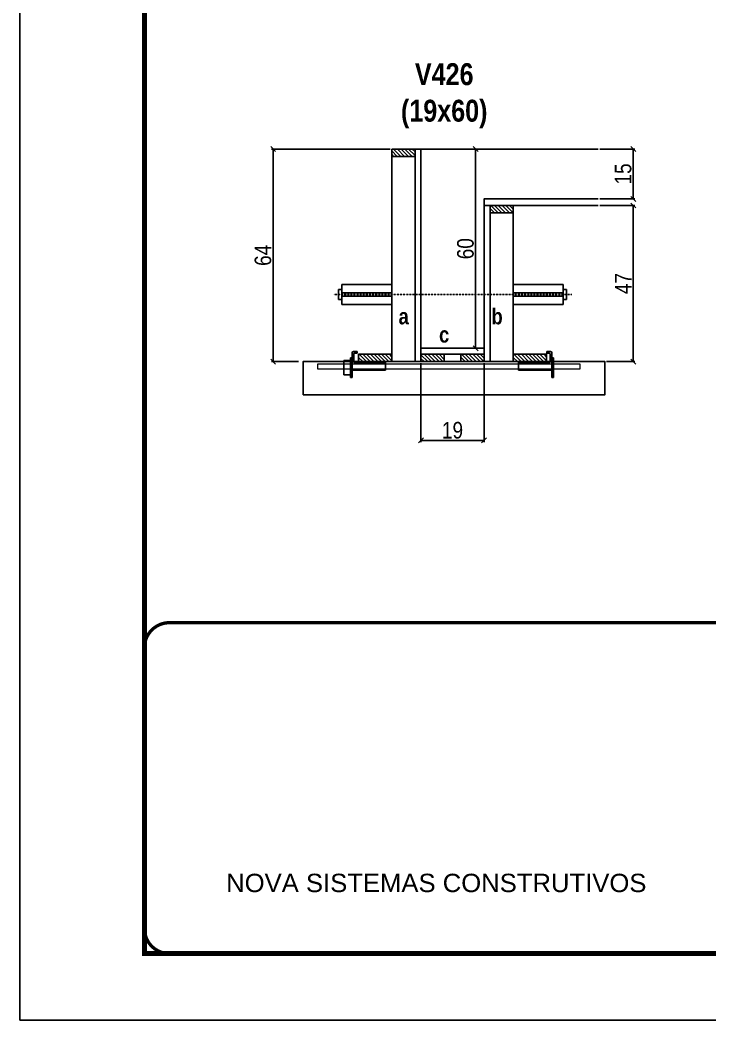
# Model space of a CAD drawing. Extents: x 3309 to 9590, y -2522 to 15424.
# Drawn here: x 6493 to 6908, y 7815 to 8417 of the extents above; entities that cross this region are included whole.
import ezdxf

# ---------------------------------------------------------------- set-up
doc = ezdxf.new("R2010")
doc.units = 0
for name, pattern in [('CONTINUO', [0]), ('DASHED', [0.75, 0.5, -0.25]), ('HIDDEN', [0.375, 0.25, -0.125])]:
    doc.linetypes.add(name, pattern=pattern)
for name, color, linetype in [('barrote', 251, 'Continuous'), ('COTA', 241, 'Continuous'), ('detalhes', 4, 'Continuous'), ('NOMENCLATURA', 7, 'Continuous'), ('Painéis', 200, 'Continuous'), ('presilha', 1, 'Continuous'), ('SARR_2.2x10', 60, 'Continuous'), ('SARR_2.2x7', 40, 'Continuous'), ('SARR_3.5x7', 81, 'Continuous'), ('TENSOR', 3, 'Continuous')]:
    doc.layers.add(name, color=color, linetype=linetype)
for name, color, linetype, lineweight in [('CONCRETO', 251, 'Continuous', 25), ('Folhas', 255, 'Continuous', 9), ('SARRAFO DE PRESSAO', 251, 'DASHED', 9), ('SCO-___-LAJ', 2, 'Continuous', 0)]:
    doc.layers.add(name, color=color, linetype=linetype, lineweight=lineweight)
doc.layers.add('Laje_Perimetro', color=7, linetype='Continuous', plot=False)
doc.styles.add('ARIAL', font='arial.ttf')
doc.styles.add('COTA TECNICA 2X', font='techl___.ttf', dxfattribs={"height": 10})
doc.styles.add('TECNICA', font='techb___.ttf', dxfattribs={"height": 10})
doc.dimstyles.new('SECAO', dxfattribs={"dimscale": 0.333333, "dimtxt": 5, "dimasz": 9, "dimexe": 3, "dimexo": 3, "dimgap": 3, "dimtad": 1, "dimdec": 1, "dimlfac": 0.5, "dimzin": 12, "dimdsep": 46, "dimtxsty": 'COTA TECNICA 2X', "dimblk1": 'OBLIQUE', "dimblk2": 'OBLIQUE', "dimsah": 1, "dimcen": 0.9, "dimclrd": 4, "dimclre": 4, "dimclrt": 240, "dimadec": 1, "dimazin": 3, "dimtfac": 1, "dimtdec": 1, "dimtmove": 0, "dimatfit": 3, "dimfxl": 1, "dimtolj": 1, "dimtzin": 12, "dimarcsym": 0})
pattern_1 = [(135, (39969.996, -115300.72), (-1.122532015, -1.122532015), [])]

# ---------------------------------------------------------------- blocks, each defined once
blk = doc.blocks.new('9999999999')
at = {"color": 30, "linetype": 'CONTINUO', "const_width": 2}
blk.add_lwpolyline([(99583.98, 34230.21), (99583.98, 34414.45, 0.414214), (99568.98, 34429.45), (98228.98, 34429.45, 0.414214), (98213.98, 34414.45), (98213.98, 34245.21, 0.414214), (98228.98, 34230.21), (99583.98, 34230.21)], format="xyb", dxfattribs=at)
at = {"layer": 'Folhas'}
blk.add_lwpolyline([(98138.98, 34190.21), (99623.98, 34190.21), (99623.98, 35240.21), (98138.98, 35240.21)], close=True, dxfattribs=at)
at = {"layer": 'Folhas', "color": 30, "const_width": 3}
blk.add_lwpolyline([(98213.98, 34230.21), (99583.98, 34230.21), (99583.98, 35200.21), (98213.98, 35200.21)], close=True, dxfattribs=at)
at = {"color": 7, "linetype": 'Continuous', "ltscale": 5, "style": 'ARIAL'}
blk.add_text('NOVA SISTEMAS CONSTRUTIVOS', height=11.0592, dxfattribs=at).set_placement((98263.19, 34267.21))
blk = doc.blocks.new('_Oblique')
at = {"color": 0, "linetype": 'ByBlock', "lineweight": -2}
blk.add_line((-0.5, -0.5), (0.5, 0.5), dxfattribs=at)
blk = doc.blocks.new('*D1440')
at = {"layer": 'COTA', "color": 4, "lineweight": -2, "transparency": 16777216}
for p, q in [((6734.46, 8210.45), (6734.46, 8162.98)), ((6772.46, 8210.45), (6772.46, 8162.98)), ((6772.46, 8163.98), (6734.46, 8163.98))]:
    blk.add_line(p, q, dxfattribs=at)
at = {"layer": 'Defpoints', "color": 0, "transparency": 16777216}
for p in [(6734.46, 8211.45), (6772.46, 8211.45), (6734.46, 8163.98)]:
    blk.add_point(p, dxfattribs=at)
at = {"layer": 'COTA', "color": 4, "lineweight": -2, "transparency": 16777216, "xscale": 3, "yscale": 3, "zscale": 3, "rotation": 180}
blk.add_blockref('_Oblique', (6734.46, 8163.98), dxfattribs=at)
at = {"layer": 'COTA', "color": 4, "lineweight": -2, "transparency": 16777216, "xscale": 3, "yscale": 3, "zscale": 3}
blk.add_blockref('_Oblique', (6772.46, 8163.98), dxfattribs=at)
at = {"layer": 'COTA', "color": 240, "transparency": 16777216, "insert": (6753.46, 8170.07), "char_height": 10, "attachment_point": 5, "style": 'COTA TECNICA 2X'}
blk.add_mtext('\\A1;19', dxfattribs=at)
blk = doc.blocks.new('PRESILHA METÁLICA 1')
at = {"layer": 'presilha'}
for p, q in [((7.5, 10.64), (7.5, 19.86)), ((12, 21), (8.64, 21)), ((9, 11.57), (9, 18.93)), ((12, 19.5), (9.57, 19.5)), ((12, 21), (12, 19.5)), ((0, 13), (6, 13)), ((0, 13), (0, 0)), ((6, 15.5), (7.5, 15.5)), ((6, -2.5), (6, 15.5)), ((6, 13), (6, 0)), ((7.5, 15.5), (7.5, -2.5)), ((37.5, 11), (9.57, 11)), ((37.5, 11), (37.5, 4.1)), ((6, 0), (0, 0)), ((37.5, 4.1), (7.5, 4.1)), ((7.5, -2.5), (6, -2.5))]:
    blk.add_line(p, q, dxfattribs=at)
for centre, radius, start, end in [((8.64, 19.86), 1.14, 90, 180), ((9.57, 18.93), 0.57, 90, 180), ((9.57, 11.57), 0.57, 180, 270)]:
    blk.add_arc(centre, radius, start, end, dxfattribs=at)
blk = doc.blocks.new('PRESILHA METÁLICA 2')
at = {"layer": 'presilha'}
for p, q in [((-5.25, 23.5), (-5.25, 22)), ((-5.25, 23.5), (-1.89, 23.5)), ((-5.25, 22), (-2.82, 22)), ((-2.25, 14.07), (-2.25, 21.43)), ((-0.75, 14.64), (-0.75, 22.36)), ((-30.75, 13.5), (-30.75, 6.6)), ((-30.75, 13.5), (-2.82, 13.5)), ((0.75, 18), (-0.75, 18)), ((-0.75, 18), (-0.75, 0)), ((0.75, 0), (0.75, 18)), ((-30.75, 6.6), (-0.75, 6.6)), ((-0.75, 0), (0.75, 0))]:
    blk.add_line(p, q, dxfattribs=at)
for centre, radius, start, end in [((-2.82, 21.43), 0.57, 0, 90), ((-1.89, 22.36), 1.14, 0, 90), ((-2.82, 14.07), 0.57, 270, 0)]:
    blk.add_arc(centre, radius, start, end, dxfattribs=at)
blk = doc.blocks.new('*D1441')
at = {"layer": 'COTA', "color": 4, "lineweight": -2, "transparency": 16777216}
for p, q in [((6715.86, 8339.45), (6644.41, 8339.45)), ((6645.41, 8339.45), (6645.41, 8211.45)), ((6660.64, 8211.45), (6644.41, 8211.45))]:
    blk.add_line(p, q, dxfattribs=at)
at = {"layer": 'Defpoints', "color": 0, "transparency": 16777216}
for p in [(6716.86, 8339.45), (6645.41, 8211.45), (6661.64, 8211.45)]:
    blk.add_point(p, dxfattribs=at)
at = {"layer": 'COTA', "color": 4, "lineweight": -2, "transparency": 16777216, "xscale": 3, "yscale": 3, "zscale": 3}
for p, rotation in [((6645.41, 8339.45), 90), ((6645.41, 8211.45), 270)]:
    blk.add_blockref('_Oblique', p, dxfattribs=dict(at, rotation=rotation))
at = {"layer": 'COTA', "color": 240, "transparency": 16777216, "insert": (6639.31, 8275.45), "char_height": 10, "attachment_point": 5, "rotation": 90, "style": 'COTA TECNICA 2X'}
blk.add_mtext('\\A1;64', dxfattribs=at)
blk = doc.blocks.new('*D1442')
at = {"layer": 'COTA', "color": 4, "lineweight": -2, "transparency": 16777216}
for p, q in [((6842.16, 8305.45), (6863.38, 8305.45)), ((6862.38, 8305.45), (6862.38, 8211.45)), ((6846.27, 8211.45), (6863.38, 8211.45))]:
    blk.add_line(p, q, dxfattribs=at)
at = {"layer": 'Defpoints', "color": 0, "transparency": 16777216}
for p in [(6841.16, 8305.45), (6845.27, 8211.45), (6862.38, 8211.45)]:
    blk.add_point(p, dxfattribs=at)
at = {"layer": 'COTA', "color": 4, "lineweight": -2, "transparency": 16777216, "xscale": 3, "yscale": 3, "zscale": 3}
for p, rotation in [((6862.38, 8305.45), 90), ((6862.38, 8211.45), 270)]:
    blk.add_blockref('_Oblique', p, dxfattribs=dict(at, rotation=rotation))
at = {"layer": 'COTA', "color": 240, "transparency": 16777216, "insert": (6856.3, 8258.45), "char_height": 10, "attachment_point": 5, "rotation": 90, "style": 'COTA TECNICA 2X'}
blk.add_mtext('\\A1;47', dxfattribs=at)
blk = doc.blocks.new('*D1443')
at = {"layer": 'COTA', "color": 4, "lineweight": -2, "transparency": 16777216}
for p, q in [((6771.46, 8339.45), (6766.38, 8339.45)), ((6767.38, 8219.45), (6767.38, 8339.45)), ((6771.46, 8219.45), (6766.38, 8219.45))]:
    blk.add_line(p, q, dxfattribs=at)
at = {"layer": 'Defpoints', "color": 0, "transparency": 16777216}
for p in [(6767.38, 8339.45), (6772.46, 8339.45), (6772.46, 8219.45)]:
    blk.add_point(p, dxfattribs=at)
at = {"layer": 'COTA', "color": 4, "lineweight": -2, "transparency": 16777216, "xscale": 3, "yscale": 3, "zscale": 3}
for p, rotation in [((6767.38, 8339.45), 90), ((6767.38, 8219.45), 270)]:
    blk.add_blockref('_Oblique', p, dxfattribs=dict(at, rotation=rotation))
at = {"layer": 'COTA', "color": 240, "transparency": 16777216, "insert": (6761.28, 8279.45), "char_height": 10, "attachment_point": 5, "rotation": 90, "style": 'COTA TECNICA 2X'}
blk.add_mtext('\\A1;60', dxfattribs=at)
blk = doc.blocks.new('*D1444')
at = {"layer": 'COTA', "color": 4, "lineweight": -2, "transparency": 16777216}
for p, q in [((6842.16, 8339.45), (6863.38, 8339.45)), ((6862.38, 8309.45), (6862.38, 8339.45)), ((6842.16, 8309.45), (6863.38, 8309.45))]:
    blk.add_line(p, q, dxfattribs=at)
at = {"layer": 'Defpoints', "color": 0, "transparency": 16777216}
for p in [(6841.16, 8339.45), (6862.38, 8339.45), (6841.16, 8309.45)]:
    blk.add_point(p, dxfattribs=at)
at = {"layer": 'COTA', "color": 4, "lineweight": -2, "transparency": 16777216, "xscale": 3, "yscale": 3, "zscale": 3}
for p, rotation in [((6862.38, 8339.45), 90), ((6862.38, 8309.45), 270)]:
    blk.add_blockref('_Oblique', p, dxfattribs=dict(at, rotation=rotation))
at = {"layer": 'COTA', "color": 240, "transparency": 16777216, "insert": (6856.27, 8324.45), "char_height": 10, "attachment_point": 5, "rotation": 90, "style": 'COTA TECNICA 2X'}
blk.add_mtext('\\A1;15', dxfattribs=at)

msp = doc.modelspace()

# ---------------------------------------------------------------- hatches: boundary and pattern name
at = {"layer": 'SARR_2.2x10'}
h = msp.add_hatch(dxfattribs=at)
h.set_pattern_fill('ANSI31', color=256, scale=0.5, angle=90)
h.set_pattern_definition([(135, (39890.396, -115300.72), (-1.122532015, -1.122532015), [])])
h.paths.add_polyline_path([(6696.86, 8215.85), (6696.86, 8211.45), (6716.86, 8211.45), (6716.86, 8215.85)])
h = msp.add_hatch(dxfattribs=at)
h.set_pattern_fill('ANSI31', color=256, scale=0.5, angle=90)
h.set_pattern_definition([(135, (39983.596, -115300.72), (-1.122532015, -1.122532015), [])])
h.paths.add_polyline_path([(6790.06, 8215.85), (6790.06, 8211.45), (6810.06, 8211.45), (6810.06, 8215.85)])
at = {"layer": 'SARR_2.2x7'}
h = msp.add_hatch(dxfattribs=at)
h.set_pattern_fill('ANSI31', color=256, scale=0.5, angle=90)
h.set_pattern_definition([(135, (39904.396, -115177.12), (-1.122532015, -1.122532015), [])])
h.paths.add_polyline_path([(6730.86, 8339.45), (6730.86, 8335.05), (6716.86, 8335.05), (6716.86, 8339.45)])
h = msp.add_hatch(dxfattribs=at)
h.set_pattern_fill('ANSI31', color=256, scale=0.5, angle=90)
h.set_pattern_definition([(135, (39884.396, -115211.12), (-1.122532015, -1.122532015), [])])
h.paths.add_polyline_path([(6776.06, 8305.45), (6776.06, 8301.05), (6790.06, 8301.05), (6790.06, 8305.45)])
h = msp.add_hatch(dxfattribs=at)
h.set_pattern_fill('ANSI31', color=256, scale=0.5, angle=90)
h.set_pattern_definition(pattern_1)
h.paths.add_polyline_path([(6748.46, 8211.45), (6748.46, 8215.85), (6734.46, 8215.85), (6734.46, 8211.45)])
h = msp.add_hatch(dxfattribs=at)
h.set_pattern_fill('ANSI31', color=256, scale=0.5, angle=90)
h.set_pattern_definition(pattern_1)
h.paths.add_polyline_path([(6758.46, 8215.85), (6758.46, 8211.45), (6772.46, 8211.45), (6772.46, 8215.85)])

# ---------------------------------------------------------------- linework, layer by layer
at = {"ltscale": 3}
for p, q in [((6686.86, 8257.9), (6686.86, 8245.9)), ((6686.86, 8257.9), (6716.86, 8257.9)), ((6820.06, 8257.9), (6790.06, 8257.9)), ((6820.06, 8257.9), (6820.06, 8245.9)), ((6684.86, 8254.9), (6684.86, 8248.9)), ((6686.86, 8254.9), (6684.86, 8254.9)), ((6716.86, 8252.9), (6686.86, 8252.9)), ((6716.86, 8250.9), (6686.86, 8250.9)), ((6790.06, 8252.9), (6820.06, 8252.9)), ((6790.06, 8250.9), (6820.06, 8250.9)), ((6822.06, 8254.9), (6820.06, 8254.9)), ((6822.06, 8254.9), (6822.06, 8248.9)), ((6686.86, 8248.9), (6684.86, 8248.9)), ((6686.86, 8245.9), (6716.86, 8245.9)), ((6820.06, 8245.9), (6790.06, 8245.9)), ((6820.06, 8248.9), (6822.06, 8248.9))]:
    msp.add_line(p, q, dxfattribs=at)
at = {"layer": 'barrote'}
msp.add_lwpolyline([(6663.4, 8191.45), (6845.32, 8191.45), (6845.32, 8211.45), (6663.4, 8211.45)], close=True, dxfattribs=at)
at = {"layer": 'CONCRETO', "linetype": 'Continuous'}
msp.add_line((6841.16, 8339.45), (6734.46, 8339.45), dxfattribs=at)
at = {"layer": 'detalhes', "color": 250}
msp.add_line((6663.4, 8191.45), (6663.4, 8211.45), dxfattribs=at)
at = {"layer": 'Laje_Perimetro'}
msp.add_lwpolyline([(7977.87, 8864.98), (6492.87, 8864.98), (6492.87, 7814.98), (7977.87, 7814.98)], close=True, dxfattribs=at)
at = {"layer": 'Painéis', "linetype": 'Continuous'}
for points in [[(6730.86, 8211.45), (6730.86, 8339.45), (6734.46, 8339.45), (6734.46, 8211.45)], [(6776.06, 8211.45), (6776.06, 8305.45), (6772.46, 8305.45), (6772.46, 8211.45)], [(6772.46, 8219.45), (6734.46, 8219.45), (6734.46, 8215.85), (6772.46, 8215.85)]]:
    msp.add_lwpolyline(points, close=True, dxfattribs=at)
at = {"layer": 'Painéis', "linetype": 'Continuous', "elevation": 0}
msp.add_lwpolyline([(6841.16, 8305.45), (6772.46, 8305.45), (6772.46, 8309.45), (6841.16, 8309.45)], dxfattribs=at)
at = {"layer": 'SARR_2.2x10'}
for points in [[(6696.86, 8215.85), (6716.86, 8215.85), (6716.86, 8211.45), (6696.86, 8211.45)], [(6790.06, 8215.85), (6810.06, 8215.85), (6810.06, 8211.45), (6790.06, 8211.45)]]:
    msp.add_lwpolyline(points, close=True, dxfattribs=at)
at = {"layer": 'SARR_2.2x7', "elevation": 0}
for points in [[(6716.86, 8339.45), (6730.86, 8339.45), (6730.86, 8335.05), (6716.86, 8335.05)], [(6790.06, 8305.45), (6776.06, 8305.45), (6776.06, 8301.05), (6790.06, 8301.05)]]:
    msp.add_lwpolyline(points, close=True, dxfattribs=at)
at = {"layer": 'SARR_2.2x7'}
for points in [[(6734.46, 8215.85), (6748.46, 8215.85), (6748.46, 8211.45), (6734.46, 8211.45)], [(6772.46, 8215.85), (6758.46, 8215.85), (6758.46, 8211.45), (6772.46, 8211.45)]]:
    msp.add_lwpolyline(points, close=True, dxfattribs=at)
at = {"layer": 'SARR_3.5x7'}
for points in [[(6730.86, 8335.05), (6716.86, 8335.05), (6716.86, 8211.45), (6730.86, 8211.45)], [(6776.06, 8301.05), (6790.06, 8301.05), (6790.06, 8211.45), (6776.06, 8211.45)]]:
    msp.add_lwpolyline(points, close=True, dxfattribs=at)
at = {"layer": 'SCO-___-LAJ', "color": 1}
msp.add_lwpolyline([(6672.4, 8210.12), (6830.24, 8210.12), (6830.24, 8206.92), (6672.4, 8206.92)], close=True, dxfattribs=at)
at = {"layer": 'TENSOR', "linetype": 'HIDDEN', "ltscale": 0.5}
msp.add_line((6681.86, 8251.9), (6825.36, 8251.9), dxfattribs=at)

# ---------------------------------------------------------------- block references
at = {"layer": 'presilha', "xscale": 0.6666666666666666, "yscale": 0.6666666666666666, "zscale": 0.6666666666666666}
for name, p in [('PRESILHA METÁLICA 1', (6687.99, 8203.48)), ('PRESILHA METÁLICA 2', (6813.74, 8201.82))]:
    msp.add_blockref(name, p, dxfattribs=at)
at = {"layer": 'SARRAFO DE PRESSAO', "color": 6, "linetype": 'ByBlock'}
msp.add_blockref('9999999999', (-91646.11, -26375.22), dxfattribs=at)

# ---------------------------------------------------------------- texts
at = {"layer": 'detalhes', "style": 'TECNICA'}
for s, p in [('b', (6776.96, 8233.88)), ('a', (6720.98, 8233.89)), ('c', (6745.35, 8222.92))]:
    msp.add_text(s, height=9.6, dxfattribs=at).set_placement(p)
at = {"layer": 'NOMENCLATURA', "insert": (6748.46, 8391.14), "char_height": 13.2, "attachment_point": 2, "style": 'TECNICA'}
msp.add_mtext_dynamic_manual_height_columns('V426\\P(19x60)', width=300.2766, gutter_width=1, heights=[0], dxfattribs=at)

# ---------------------------------------------------------------- dimensions: what is measured, and where the dimension line sits
at = {"layer": 'COTA'}
for base, p1, p2, picture, middle in [((6645.41, 8211.45, 0), (6716.86, 8339.45), (6661.64, 8211.45, 0), '*D1441', (6639.31, 8275.45, 0)), ((6767.38, 8339.45), (6772.46, 8219.45), (6772.46, 8339.45), '*D1443', (6761.28, 8279.45)), ((6862.38, 8339.45), (6841.16, 8309.45), (6841.16, 8339.45), '*D1444', (6856.27, 8324.45)), ((6862.38, 8211.45, 0), (6841.16, 8305.45), (6845.27, 8211.45, 0), '*D1442', (6856.3, 8258.45, 0))]:
    dim = msp.add_linear_dim(base=base, p1=p1, p2=p2, angle=90, dimstyle='SECAO', dxfattribs=at)
    dim.commit()
    dim.dimension.update_dxf_attribs({"geometry": picture, "text_midpoint": middle})
dim = msp.add_linear_dim(base=(6734.46, 8163.98), p1=(6772.46, 8211.45), p2=(6734.46, 8211.45), angle=180, dimstyle='SECAO', dxfattribs=at)
dim.commit()
dim.dimension.update_dxf_attribs({"geometry": '*D1440', "text_midpoint": (6753.46, 8163.98), "dimtype": 160})

doc.saveas('drawing.dxf')
